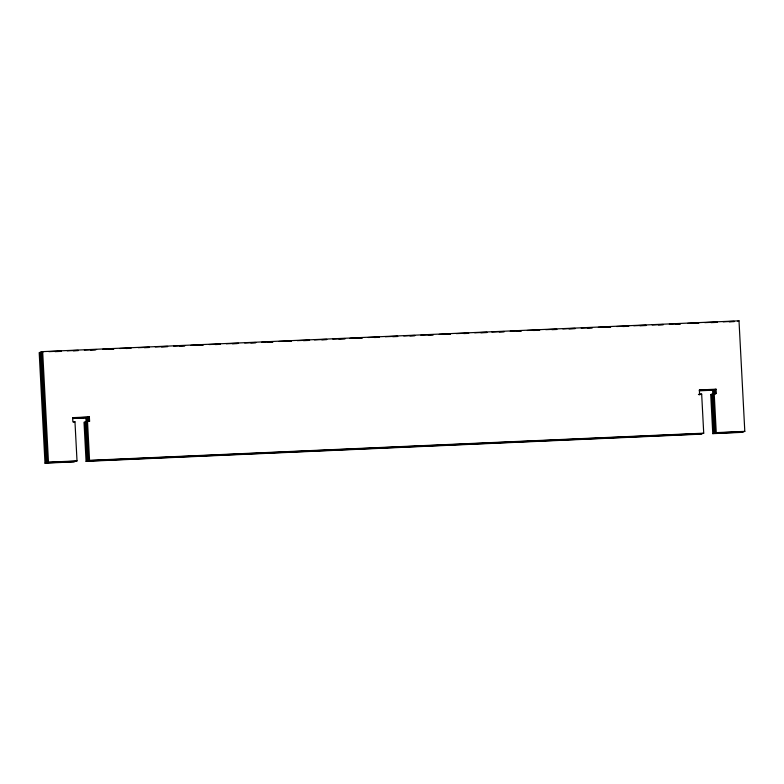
<?xml version="1.0" encoding="UTF-8"?>
<svg xmlns="http://www.w3.org/2000/svg" width="784" height="784" viewBox="0 0 784 784"><rect width="100%" height="100%" fill="white"/><g stroke="black" fill="none" stroke-linecap="round" stroke-linejoin="round"><path stroke-width="1.18" d="M700.514 394.43L698.417 394.528L699.583 394.185L699.357 389.942L716.066 389.207L716.292 393.45L710.725 394.548L712.774 433.64L741.331 432.376L744.8 431.376L739.008 320.832L42.669 351.624L39.2 352.624L44.992 463.168L73.539 461.913L77.018 460.904L74.97 421.812L72.883 421.91L72.657 417.656L89.366 416.921L89.592 421.165L88.435 421.498L88.21 417.255L72.696 417.941M72.765 418.509L85.897 417.921L89.366 416.921M73.814 422.145L74.97 421.812M89.592 421.165L84.025 422.262L86.073 461.355L700.239 434.189L703.718 433.189L701.67 394.097L699.583 394.185M72.726 418.225L87.053 417.588L87.279 421.831L86.113 422.174L85.897 417.921M44.992 463.168L48.471 462.168L77.018 460.904M86.073 461.355L89.552 460.355L703.718 433.189M737.852 321.166L739.008 320.832M699.465 390.795L712.597 390.207L716.066 389.207M699.348 394.764L701.67 394.097M716.292 393.45L713.979 394.117L713.754 389.873L699.426 390.51M712.774 433.64L716.253 432.631L744.8 431.376M48.863 351.634L61.093 351.095M67.218 350.82L78.233 350.33M84.349 350.066L96.589 349.527M102.704 349.252L113.719 348.762M119.834 348.498L130.85 348.008M138.2 347.684L149.205 347.194M155.33 346.93L167.57 346.381M173.685 346.116L184.701 345.626M190.816 345.352L203.056 344.813M209.171 344.548L220.186 344.058M226.311 343.784L238.542 343.245M244.667 342.971L255.682 342.49M261.797 342.216L272.812 341.726M278.928 341.461L291.168 340.913M297.283 340.648L309.523 340.109M314.423 339.893L326.654 339.345M332.779 339.08L345.019 338.531M349.909 338.316L362.149 337.777M368.264 337.512L379.28 337.022M385.395 336.748L397.635 336.209M403.76 335.934L414.765 335.454M420.89 335.18L433.131 334.641M439.246 334.366L450.261 333.886M456.376 333.612L468.616 333.073M474.732 332.798L486.972 332.259M491.872 332.044L504.102 331.505M510.227 331.23L521.242 330.74M527.358 330.476L539.598 329.927M545.713 329.662L556.728 329.172M562.843 328.898L575.084 328.359M581.209 328.094L592.214 327.604M598.339 327.33L610.579 326.791M616.694 326.516L628.935 325.977M633.825 325.762L646.065 325.223M652.18 324.948L663.195 324.468M669.32 324.194L680.336 323.704M687.676 323.38L698.691 322.89M704.806 322.626L717.046 322.087M723.162 321.812L734.177 321.322M42.806 352.183L40.356 352.29L46.148 462.834L74.705 461.57M55.047 351.644L61.162 351.369M73.402 350.83L78.292 350.615M90.532 350.076L95.432 349.86M108.888 349.262L113.788 349.047M126.018 348.508L130.918 348.292M144.383 347.694L149.274 347.479M161.514 346.94L167.629 346.665M179.869 346.126L184.769 345.911M197 345.362L203.125 345.097M215.355 344.558L220.255 344.333M232.495 343.794L237.385 343.578M250.851 342.98L255.741 342.765M267.981 342.226L272.881 342.01M286.336 341.412L291.236 341.197M303.467 340.658L309.592 340.383M321.832 339.844L326.722 339.629M338.962 339.09L345.078 338.815M357.318 338.276L362.218 338.061M374.448 337.522L379.348 337.296M392.804 336.708L397.704 336.493M409.944 335.944L414.834 335.728M428.299 335.14L433.189 334.915M445.43 334.376L450.33 334.16M463.785 333.563L468.685 333.347M480.915 332.808L487.04 332.534M499.281 331.995L504.171 331.779M516.411 331.24L521.301 331.024M533.541 330.485L539.666 330.211M551.897 329.672L556.797 329.456M569.037 328.908L575.152 328.643M587.392 328.104L592.283 327.888M604.523 327.34L610.638 327.075M622.878 326.526L627.778 326.311M640.009 325.772L646.134 325.507M658.364 324.958L663.264 324.743M675.504 324.204L680.394 323.988M693.86 323.39L698.75 323.175M710.99 322.636L717.105 322.361M729.345 321.822L734.245 321.607M699.397 390.226L714.91 389.54L715.135 393.784L713.048 393.882L715.096 432.974L743.644 431.71M87.279 421.831L85.182 421.929L87.24 461.021L701.396 433.856M710.725 394.548L712.813 394.45L712.597 390.207M75.862 461.237L47.314 462.501L41.513 351.957M702.562 433.523L88.396 460.688L86.348 421.596M742.487 432.043L713.93 433.307L711.882 394.215M714.204 393.539L716.253 432.631M87.504 421.263L89.552 460.355M42.669 351.624L48.471 462.168"/></g></svg>
